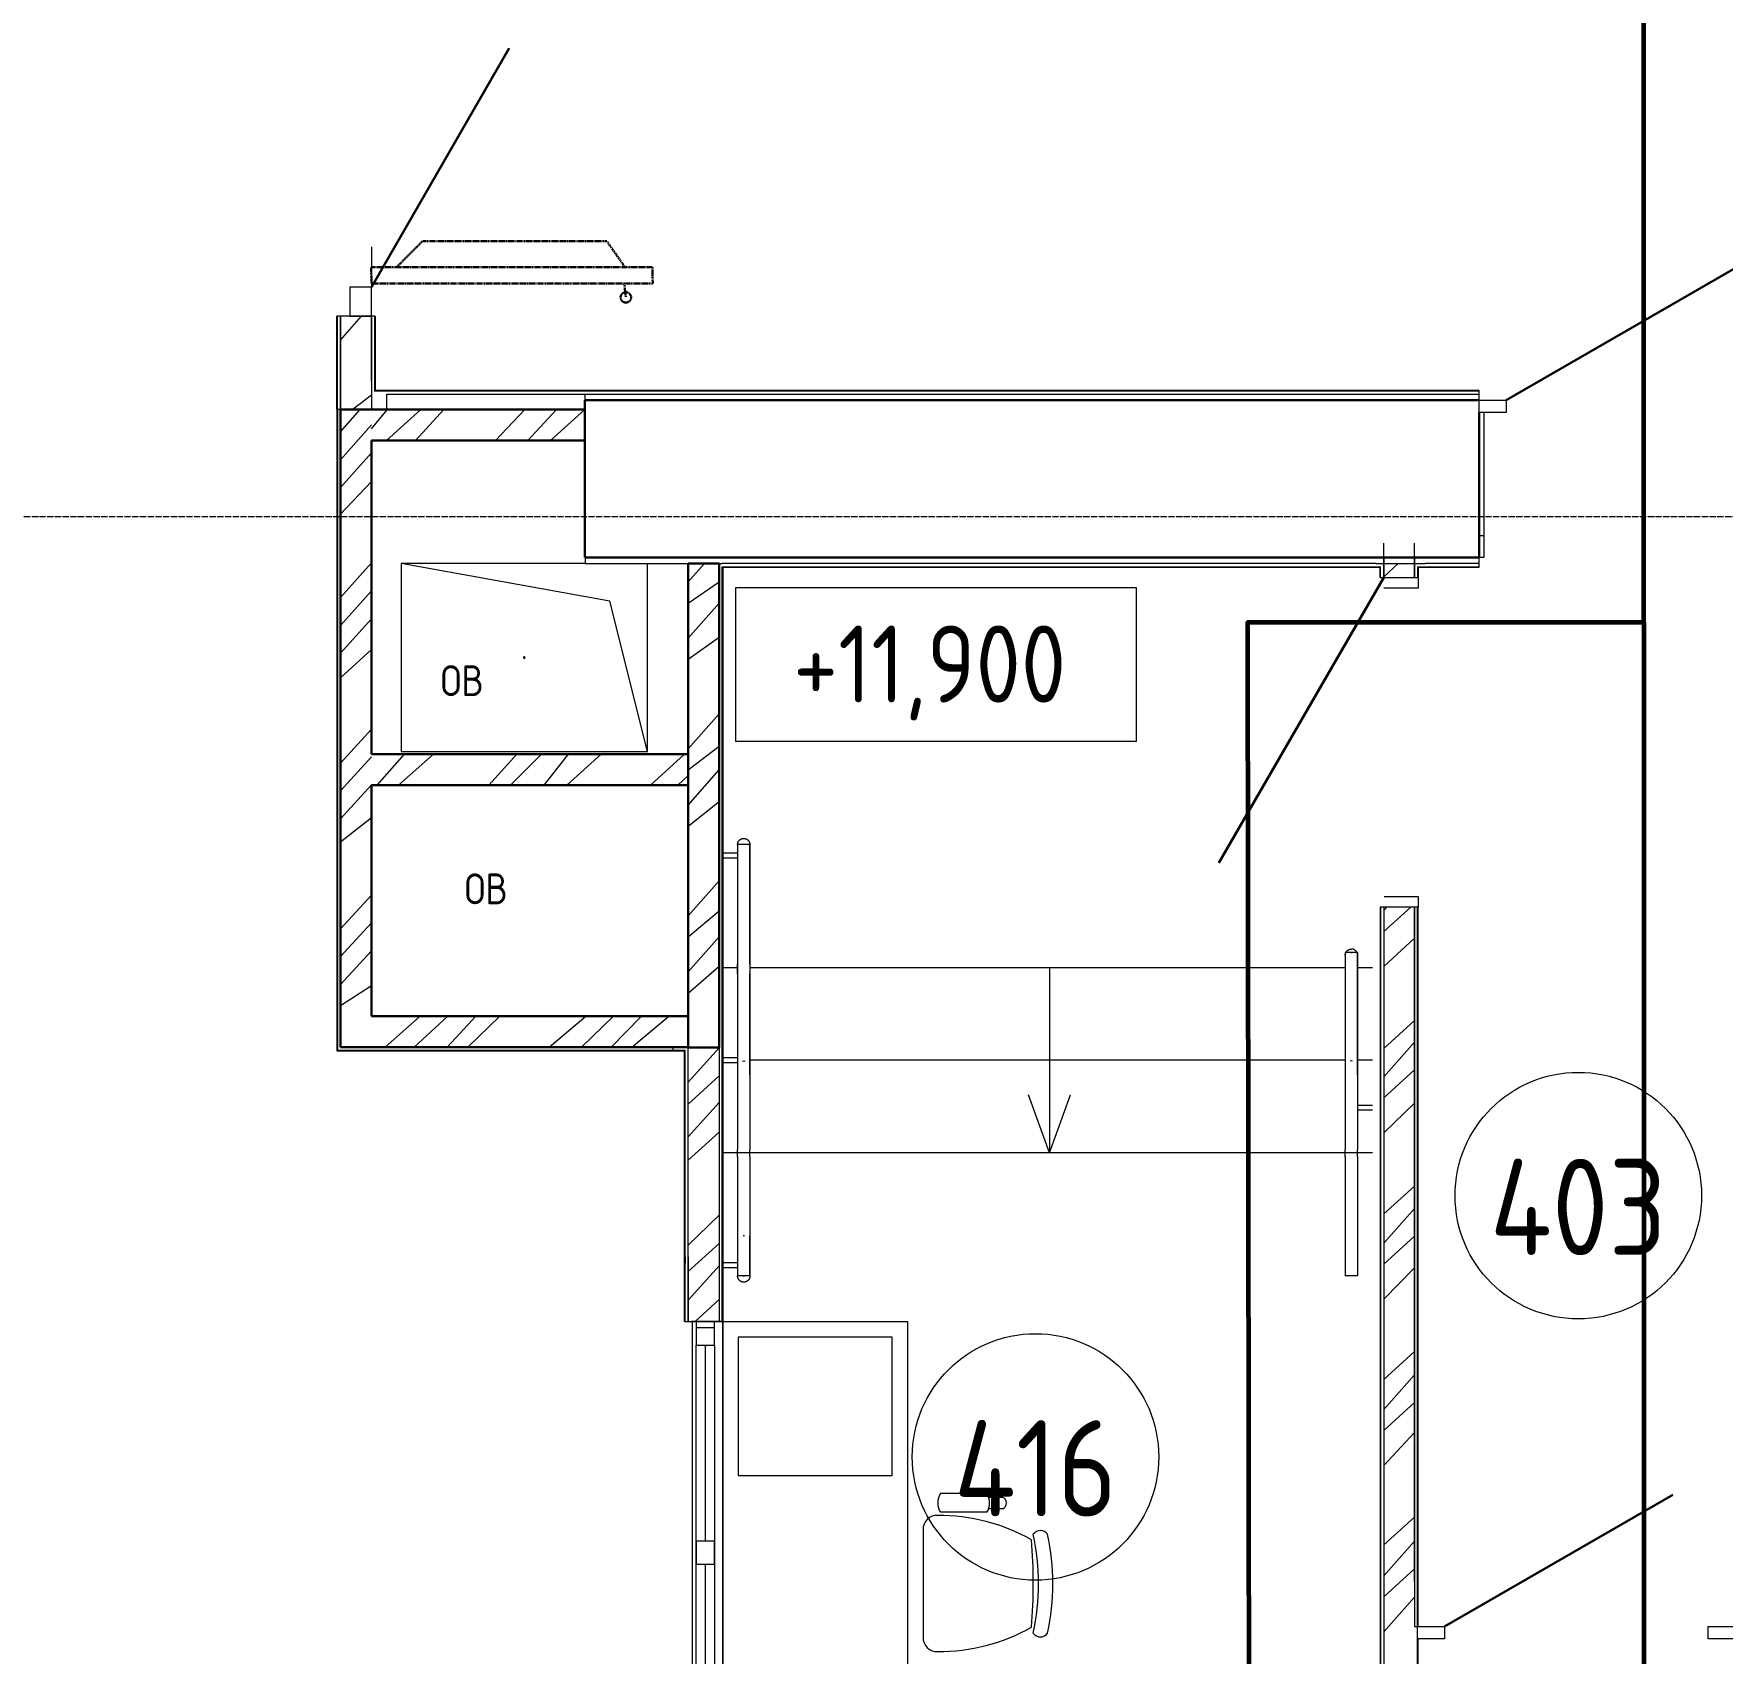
# Model space of a CAD drawing. Header units: millimetres. Extents: x -32 to 417638015, y -35 to 175284279.
# Drawn here: x 417421581 to 417427062, y 175236392 to 175241647 of the extents above; entities that cross this region are included whole.
import ezdxf

# ---------------------------------------------------------------- set-up
doc = ezdxf.new("R2010")
doc.units = ezdxf.units.MM
doc.linetypes.add('ADSK_Линия сетки', pattern=[25, 20, -2.5, 0, -2.5])
doc.linetypes.add('ADSK_Штриховая_ш3 п1_5', pattern=[4.5, 3, -1.5])
for name, color, linetype, lineweight in [('_ Окна', 7, 'Continuous', 9), ('_ЭМ_гофра', 5, 'Continuous', 60), ('Аннотация', 7, 'Continuous', 18), ('Двери', 7, 'Continuous', 9), ('Обобщенные модели', 7, 'Continuous', 18), ('Ограждение', 7, 'Continuous', 9), ('Окна', 7, 'Continuous', 9), ('Оси', 253, 'Continuous', 9), ('Отметки', 7, 'Continuous', 9), ('Перекрытие', 7, 'Continuous', 18), ('Стены наружные', 7, 'Continuous', 18), ('Стены несущие', 7, 'Continuous', 30), ('Стены отделка', 7, 'Continuous', 30), ('Стены штриховка', 7, 'Continuous', 9), ('ТХ', 5, 'Continuous', 0), ('ТХ_Задание ЭОМ_СС', 6, 'Continuous', 0), ('Узлы', 7, 'Continuous', 18), ('ШТРИХОВКА', 252, 'Continuous', 15)]:
    doc.layers.add(name, color=color, linetype=linetype, lineweight=lineweight)
doc.layers.add('Линии', color=7, linetype='Continuous', lineweight=9, true_color=0x00a600)
doc.styles.add('GOST Common', font='GOST_Common.ttf', dxfattribs={"width": 0.9, "height": 349.9999999999996})
doc.styles.add('GOST Common_1', font='GOST_Common.ttf', dxfattribs={"width": 0.9, "height": 250})
doc.styles.add('GOST Common_4', font='GOST_Common.ttf', dxfattribs={"width": 0.9, "height": 199.9999999999999})
pattern_1 = [(45, (591.9394108331762, 243.9018102923292), (-269.4076836320746, 269.4076836320746), []), (45, (681.7420108331135, 243.9018102923292), (-269.4076836320746, 269.4076836320746), []), (45, (771.5446108331671, 243.9018102923292), (-269.4076836320746, 269.4076836320746), []), (45, (861.3474108331138, 243.9018102923292), (-269.4076836320746, 269.4076836320746), [])]

# ---------------------------------------------------------------- blocks, each defined once
blk = doc.blocks.new('_ЭМ_ТХ2_4 Этаж')
at = {"color": 8, "linetype": 'Continuous'}
for p, q in [((40422.37884325276, 5214.842688181423), (40271.19791983788, 5214.843025111579)), ((40422.37870902728, 5154.615493522477), (40271.19778561217, 5154.615830452633)), ((40473.71114328641, 5166.079480753964), (40427.99832846851, 5166.084229612941)), ((40473.78534452451, 5202.82548126507), (40428.17429852926, 5202.80467150289)), ((40214.93503715352, 5098.317783449995), (40214.93425676945, 4748.158486204906))]:
    blk.add_line(p, q, dxfattribs=at)
for centre, radius, start, end in [((40321.21772170507, 5184.728154559838), 58.38482941624959, 148.9509723046046, 211.0487723123882), ((40372.35890715475, 5184.728040583883), 58.38480618133872, 328.9509823089284, 31.04877231238816), ((40465.19210664809, 5184.437397390589), 20.23648610886494, 294.895452310058, 65.33537231185224), ((40260.34696130053, 5098.912495784913), 45.41608186922892, 87.8134723070746, 180.7478723090623), ((40263.40384879286, 4519.831300061938), 624.4633710530684, 60.9067723080416, 90.12147231066436), ((38810.93071880189, 4922.52795231498), 1761.918570076576, 355.3938223140478, 4.654622310899385), ((39842.76492356716, 4922.525652712429), 747.5137961953538, 347.6019923051033, 12.39777231397826), ((40596.08172705302, 5067.170545193119), 28.12327221800075, 34.29147231009859, 145.7082723052147), ((39889.23473156776, 4922.525549147438), 747.5137961953548, 347.6019923051033, 12.39777231397826), ((40263.40866741833, 5326.635459578349), 624.4533800444574, 269.8779723083249, 299.105892302794), ((40260.34594592125, 4747.565894945918), 45.4158030504315, 179.2518723108096, 272.1866373025563), ((40596.08108231865, 4777.87740246694), 28.12280751992464, 214.2900723028977, 325.7096423144107)]:
    blk.add_arc(centre, radius, start, end, dxfattribs=at)
at = {"layer": 'ТХ', "color": 8}
for points in [[(39564.93464696157, 4573.23813482745), (39564.93464696157, 5773.23813482745), (40164.93464696157, 5773.23813482745), (40164.93464696157, 4573.23813482745)], [(40114.93464696157, 5273.23813482745), (40114.93464696157, 5723.23813482745), (39614.93464696157, 5723.23813482745), (39614.93464696157, 5273.23813482745)]]:
    blk.add_lwpolyline(points, close=True, dxfattribs=at)
blk = doc.blocks.new('План 4 этажа')
at = {"layer": 'Стены штриховка'}
h = blk.add_hatch(dxfattribs=at)
h.set_pattern_fill('ANSI34', color=8, scale=20)
h.set_pattern_definition([(45, (566.9394108321285, 243.9018102923292), (-269.4076836320746, 269.4076836320746), []), (45, (656.7420108321821, 243.9018102923292), (-269.4076836320746, 269.4076836320746), []), (45, (746.5446108321194, 243.9018102923292), (-269.4076836320746, 269.4076836320746), []), (45, (836.3474108321825, 243.9018102923292), (-269.4076836320746, 269.4076836320746), [])])
h.paths.add_polyline_path([(32515.84388889302, 8974.651651710388), (32515.84388889302, 9274.651651710388), (32415.84388889302, 9274.651651710388), (32415.84388889302, 8974.651651710388), (32490.84388889314, 8974.651651710388)])
at = {"layer": 'Стены штриховка', "lineweight": 9}
h = blk.add_hatch(dxfattribs=at)
h.set_pattern_fill('ANSI34', color=8, scale=20)
h.set_pattern_definition(pattern_1)
h.paths.add_polyline_path([(32415.84388889407, 7003.163675464224), (32515.84388889407, 7003.163675464224), (32515.84388889407, 8972.139945119445), (32415.84388889407, 8971.544138378056), (32415.84388889407, 7007.513415393303)])
h = blk.add_hatch(dxfattribs=at)
h.set_pattern_fill('ANSI34', color=8, scale=20)
h.set_pattern_definition(pattern_1)
h.paths.add_polyline_path([(32515.84388889407, 8872.139945119445), (33208.69537973148, 8872.139945119445), (33208.69537973148, 8972.139945119445), (32515.84388889407, 8971.544138378056), (32515.84388889407, 8955.447819094523)])
h = blk.add_hatch(dxfattribs=at)
h.set_pattern_fill('ANSI34', color=8, scale=20)
h.set_pattern_definition(pattern_1)
h.paths.add_polyline_path([(33644.43941083318, 6902.139945119387), (33644.43941083318, 8472.139945119445), (33544.43941083318, 8472.139945119445), (33544.43941083318, 6902.139945119387), (33619.43941083318, 6902.139945119387)])
at = {"layer": 'Стены штриховка'}
h = blk.add_hatch(dxfattribs=at)
h.set_pattern_fill('ANSI34', color=8, scale=20)
h.set_pattern_definition(pattern_1)
h.paths.add_polyline_path([(35901.93941083318, 2642.133406092762), (35901.93941083318, 7357.139945119387), (35801.93941083318, 7357.139945119387), (35801.93941083318, 2642.13340609282)])
h.paths.add_polyline_path([(35801.93941083318, 8427.139945119387), (35901.93941083318, 8427.139945119387), (35901.93941083318, 8472.139945119445), (35801.93941083318, 8472.139945119445), (35801.93941083318, 8462.139945119387)])
at = {"layer": 'Стены штриховка', "lineweight": 9}
h = blk.add_hatch(dxfattribs=at)
h.set_pattern_fill('ANSI34', color=8, scale=20)
h.set_pattern_definition(pattern_1)
h.paths.add_polyline_path([(33411.93941083318, 7753.163675464224), (33544.43941083318, 7753.163675464224), (33544.43941083318, 7853.163675464224), (32515.84388889407, 7853.163675464282), (32515.84388889407, 7753.163675464224), (32997.88409395539, 7753.163675464224)])
h = blk.add_hatch(dxfattribs=at)
h.set_pattern_fill('ANSI34', color=8, scale=20)
h.set_pattern_definition(pattern_1)
h.paths.add_polyline_path([(33544.43941083318, 6903.163675464224), (33544.43941083318, 7003.163675464224), (32415.84388889407, 7003.163675464224), (32415.84388889407, 6903.163675464224), (33512.12200750748, 6903.163675464224)])
at = {"layer": 'Стены штриховка'}
h = blk.add_hatch(dxfattribs=at)
h.set_pattern_fill('ANSI34', color=8, scale=20)
h.set_pattern_definition(pattern_1)
h.paths.add_polyline_path([(33644.43941083318, 4512.139945119387), (33544.43941083318, 4512.139945119387), (33544.43941083318, 2642.13340609282), (33644.43941083318, 2642.13340609282)])
h.paths.add_polyline_path([(33644.43941083318, 6902.139945119387), (33544.43941083318, 6902.139945119387), (33544.43941083318, 6012.139945119387), (33644.43941083318, 6012.139945119387)])
at = {"layer": '_ Окна', "color": 8, "lineweight": 18}
for p, q in [((33629.89695265175, 6012.139945119387), (33569.89695265175, 6012.139945119387)), ((33569.89695265175, 6012.139945119387), (33569.89695265175, 5936.139945119387)), ((33629.89695265175, 5936.139945119387), (33629.89695265175, 6012.139945119387)), ((33569.89695265175, 5936.139945119387), (33629.89695265175, 5936.139945119387)), ((33569.89695265175, 5300.139945119387), (33629.89695265175, 5300.139945119387)), ((33569.89695265175, 5224.139945119387), (33569.89695265175, 5300.139945119387)), ((33629.89695265175, 5300.139945119387), (33629.89695265175, 5224.139945119387)), ((33629.89695265175, 5224.139945119387), (33569.89695265175, 5224.139945119387))]:
    blk.add_line(p, q, dxfattribs=at)
at = {"layer": '_ Окна', "color": 8}
for p, q in [((33629.89695265175, 5992.139945119387), (33569.89695265175, 5992.139945119387)), ((33599.89695265176, 5300.139945119387), (33599.89695265176, 5936.139945119387)), ((33599.89695265175, 4588.139945119387), (33599.89695265176, 5224.139945119387))]:
    blk.add_line(p, q, dxfattribs=at)
at = {"layer": 'Аннотация', "color": 8, "lineweight": 20}
for p, q in [((33698.75393730705, 7894.481781051611), (33698.75393730705, 8394.48178105161)), ((33698.75393730705, 8394.48178105161), (34998.75393730705, 8394.48178105161)), ((34998.75393730705, 8394.48178105161), (34998.75393730705, 7894.481781051611)), ((34998.75393730705, 7894.481781051611), (33698.75393730705, 7894.481781051611)), ((34716.68941083318, 6560.139945119387), (34648.28538216802, 6748.078469276603)), ((34716.68941083318, 6560.139945119387), (34785.09343949822, 6748.078469276603))]:
    blk.add_line(p, q, dxfattribs=at)
at = {"layer": 'Двери', "color": 8, "lineweight": 30}
for p, q in [((32515.84388889302, 9369.651651710388), (32963.34388889302, 10144.74438809749)), ((36198.93941083318, 9002.139945119387), (36940.25715647267, 9430.139945119387)), ((35801.93941083326, 8427.139945119387), (35266.93941083326, 7500.49276307004)), ((35998.93941083318, 5022.139945119445), (36740.25715647267, 5450.139945119445))]:
    blk.add_line(p, q, dxfattribs=at)
at = {"layer": 'Двери', "color": 8}
for p, q in [((32515.84388889302, 9369.651651710388), (32445.84388889302, 9369.651651710388)), ((32445.84388889302, 9369.651651710388), (32445.84388889302, 9274.651651710388)), ((32515.84388889302, 9274.651651710388), (32515.84388889302, 9369.651651710388)), ((32445.84388889302, 9274.651651710388), (32515.84388889302, 9274.651651710388)), ((36111.93941083318, 9002.139945119387), (36198.93941083318, 9002.139945119387)), ((36111.93941083318, 8962.139945119387), (36111.93941083318, 9002.139945119387)), ((36198.93941083318, 9002.139945119387), (36198.93941083318, 8962.139945119387)), ((36198.93941083318, 8962.139945119387), (36111.93941083318, 8962.139945119387)), ((35911.93941083318, 5022.139945119445), (35998.93941083318, 5022.139945119445)), ((35911.93941083318, 4982.139945119445), (35911.93941083318, 5022.139945119445)), ((35998.93941083318, 5022.139945119445), (35998.93941083318, 4982.139945119445)), ((36854.93941083319, 5022.139945119445), (36941.93941083318, 5022.139945119445)), ((36854.93941083318, 4982.139945119445), (36854.93941083319, 5022.139945119445)), ((35998.93941083318, 4982.139945119445), (35911.93941083318, 4982.139945119445)), ((36941.93941083318, 4982.139945119445), (36854.93941083318, 4982.139945119445))]:
    blk.add_line(p, q, dxfattribs=at)
at = {"layer": 'Линии', "color": 8, "linetype": 'ADSK_Штриховая_ш3 п1_5', "lineweight": 30}
for p, q in [((32681.86654971668, 9518.68984517752), (32596.86654971668, 9433.68984517752)), ((33279.7641133978, 9518.68984517752), (32681.86654971668, 9518.68984517752)), ((33339.28175414563, 9433.68984517752), (33279.7641133978, 9518.68984517752)), ((32515.84388889302, 9380.68984517752), (32515.11806152889, 9433.68984517752)), ((32515.11806152889, 9433.68984517752), (33428.20367366949, 9433.68984517752)), ((33428.20367366949, 9433.68984517752), (33428.92950103362, 9380.68984517752)), ((33428.92950103362, 9380.68984517752), (32515.84388889302, 9380.68984517752)), ((33336.49775259278, 9380.68984517752), (33341.64590677375, 9335.985298333515))]:
    blk.add_line(p, q, dxfattribs=at)
blk.add_circle((33341.64590677375, 9335.985298333515), 16.99999999999968, dxfattribs=at)
at = {"layer": 'Линии', "color": 8}
for centre in [(36433.50247015181, 6421.041662549542), (34671.45451390027, 5572.973728531797)]:
    blk.add_circle(centre, 400, dxfattribs=at)
at = {"layer": 'Обобщенные модели', "color": 8}
for p, q in [((32611.93941083318, 8472.139945119387), (32611.93941083318, 7862.139945119387)), ((33209.31288378555, 8472.139945119387), (32611.93941083318, 8472.139945119387)), ((33289.93941083318, 8350.139945119387), (32611.93941083318, 8472.139945119387)), ((32611.93941083318, 8472.139945119387), (32611.93941083318, 7862.139945119387)), ((33209.31288378555, 8472.139945119387), (32611.93941083318, 8472.139945119387)), ((33411.93941083318, 7862.139945119387), (33411.93941083318, 8472.139945119387)), ((33411.93941083318, 7862.139945119387), (33411.93941083318, 8472.139945119387)), ((33411.93941083318, 7862.139945119387), (33289.93941083318, 8350.139945119387)), ((32611.93941083318, 7862.139945119387), (33411.93941083318, 7862.139945119387)), ((32611.93941083318, 7862.139945119387), (33411.93941083318, 7862.139945119387))]:
    blk.add_line(p, q, dxfattribs=at)
for radius, start, end in [(2.500000000000003, 0, 180), (2.499999999999998, 59.99999999993758, 180), (2.500000000000002, 180, 0), (2.499999999999999, 180, 285.0000000002767), (2.500000000000002, 14.99999999925556, 30.00000000006242)]:
    blk.add_arc((33011.93941083318, 8167.139945119387), radius, start, end, dxfattribs=at)
at = {"layer": 'Ограждение', "color": 8}
for p, q in [((33704.43941083321, 7532.654165794374), (33656.43941083321, 7532.654165794374)), ((33656.43941083321, 7517.654165794374), (33704.43941083321, 7517.654165794374)), ((33704.43941083323, 7560.139945119445), (33704.43941083323, 7171.943343994441)), ((33744.43941083321, 7560.139945119387), (33704.43941083321, 7560.139945119387)), ((33704.43941083321, 7560.139945119387), (33704.43941083321, 7171.943343994382)), ((33726.77590873733, 7560.139945119387), (33722.10291292907, 7560.139945119387)), ((33744.43941083325, 7171.943343994441), (33744.43941083325, 7560.139945119445)), ((33744.43941083321, 7560.139945119387), (33744.43941083321, 7171.943343994382)), ((35676.93941083323, 7210.139945119445), (35676.93941083323, 6813.418585569423)), ((35716.93941083321, 7210.139945119387), (35676.93941083321, 7210.139945119387)), ((35676.93941083321, 7210.139945119387), (35676.93941083321, 6570.697226019402)), ((35716.93941083323, 6813.418585569423), (35716.93941083323, 7210.139945119445)), ((35716.93941083321, 7210.139945119387), (35716.93941083321, 6570.697226019402)), ((33704.43941083321, 7171.943343994382), (33704.43941083321, 7149.58266421943)), ((33704.43941083321, 7149.58266421943), (33704.43941083321, 6570.697226019402)), ((33704.43941083323, 7140.638392309425), (33704.43941083323, 6813.418585569423)), ((33744.43941083321, 7171.943343994382), (33744.43941083321, 7149.58266421943)), ((33744.43941083321, 7149.58266421943), (33744.43941083321, 6570.697226019402)), ((33744.43941083325, 6813.418585569423), (33744.43941083325, 7140.638392309425)), ((33704.43941083321, 6867.639945119445), (33656.43941083321, 6867.639945119445)), ((33656.43941083321, 6852.639945119445), (33704.43941083321, 6852.639945119445)), ((35764.93941083315, 6713.944312106119), (35716.93941083315, 6713.944312106119)), ((35716.93941083315, 6698.944312106119), (35764.93941083315, 6698.944312106119)), ((33704.43941083321, 6548.336546244449), (33704.43941083321, 6570.697226019402)), ((33704.43941083321, 6548.336546244449), (33704.43941083321, 6160.139945119387)), ((33744.43941083321, 6548.336546244449), (33744.43941083321, 6570.697226019402)), ((33744.43941083321, 6548.336546244449), (33744.43941083321, 6160.139945119387)), ((35676.93941083321, 6548.336546244449), (35676.93941083321, 6570.697226019402)), ((35676.93941083321, 6548.336546244449), (35676.93941083321, 6160.139945119387)), ((35716.93941083321, 6548.336546244449), (35716.93941083321, 6570.697226019402)), ((35716.93941083321, 6548.336546244449), (35716.93941083321, 6160.139945119387)), ((33704.43941083323, 6290.264485394466), (33704.43941083323, 6160.139945119445)), ((33726.77590873734, 6290.264485394466), (33722.10291292905, 6290.264485394466)), ((33744.43941083325, 6160.139945119445), (33744.43941083325, 6290.264485394466)), ((33704.43941083321, 6202.625724444457), (33656.43941083321, 6202.625724444457)), ((33656.43941083321, 6187.625724444457), (33704.43941083321, 6187.625724444457)), ((33744.43941083321, 6160.139945119387), (33704.43941083321, 6160.139945119387)), ((33722.10291292905, 6160.139945119387), (33726.77590873734, 6160.139945119387)), ((35716.93941083321, 6160.139945119387), (35676.93941083321, 6160.139945119387))]:
    blk.add_line(p, q, dxfattribs=at)
at = {"layer": 'Ограждение', "color": 8, "flags": 128}
for points in [[(33704.43941083321, 7560.139945119445), (33704.4554087, 7560.939731803141), (33704.50337670717, 7561.738238998805), (33704.58323811615, 7562.534189265221), (33704.69486516571, 7563.326309251715), (33704.83807927641, 7564.113331735309), (33705.01265133618, 7564.893997647974), (33705.21830206701, 7565.667058090679), (33705.45470247157, 7566.431276331772), (33705.72147435966, 7567.185429784935), (33706.01819095315, 7567.928311965603), (33706.34437756882, 7568.658734420722), (33706.69951237764, 7569.375528630277), (33707.08302723966, 7570.077547876281), (33707.49430861295, 7570.763669077831), (33707.93269853502, 7571.432794587337), (33708.39749567554, 7572.083853946649), (33708.8879564582, 7572.715805599815), (33709.4032962504, 7573.327638558869), (33709.94269061839, 7573.918374021654), (33710.50527664629, 7574.487066937436), (33711.09015431639, 7575.032807518844), (33711.69638794925, 7575.554722697416), (33712.32300770035, 7576.051977520168), (33712.96901111177, 7576.523776485468), (33713.63336471586, 7576.969364815566), (33714.31500568856, 7577.388029664289), (33715.01284354975, 7577.779101257096), (33715.72576190768, 7578.141953962971), (33716.45262024509, 7578.476007294841), (33717.19225574368, 7578.780726838741), (33717.94348514444, 7579.05562510842), (33718.70510664058, 7579.30026232521), (33719.47590180018, 7579.514247121813), (33720.25463751539, 7579.697237168148), (33721.04006797521, 7579.848939719202), (33721.83093665846, 7579.969112083258), (33722.62597834393, 7580.057562010188), (33723.42392113456, 7580.114147998916), (33724.22348849206, 7580.138779524015), (33724.43941083322, 7580.139945119445)], [(33724.43941083322, 7580.139945119445), (33725.23919751694, 7580.123947252636), (33726.03770471259, 7580.075979245477), (33726.833654979, 7579.996117836505), (33727.62577496551, 7579.884490786935), (33728.41279744911, 7579.741276676243), (33729.19346336176, 7579.566704616474), (33729.9665238045, 7579.361053885659), (33730.73074204553, 7579.124653481063), (33731.48489549872, 7578.857881592994), (33732.22777767939, 7578.561164999497), (33732.95820013454, 7578.234978383814), (33733.67499434404, 7577.879843575007), (33734.3770135901, 7577.496328712965), (33735.06313479164, 7577.085047339671), (33735.73226030111, 7576.646657417645), (33736.38331966047, 7576.181860277138), (33737.01527131358, 7575.691399494419), (33737.62710427264, 7575.176059702237), (33738.21783973543, 7574.636665334227), (33738.78653265123, 7574.074079306389), (33739.33227323263, 7573.489201636228), (33739.85418841121, 7572.882968003396), (33740.35144323394, 7572.256348252296), (33740.82324219923, 7571.610344840854), (33741.26883052937, 7570.945991236775), (33741.68749537808, 7570.2643502641), (33742.07856697091, 7569.566512402904), (33742.44141967675, 7568.85359404498), (33742.77547300866, 7568.12673570757), (33743.08019255256, 7567.387100208958), (33743.35509082221, 7566.635870808212), (33743.599728039, 7565.874249312037), (33743.81371283557, 7565.103454152471), (33743.99670288192, 7564.324718437274), (33744.14840543299, 7563.539287977444), (33744.26857779705, 7562.748419294192), (33744.35702772398, 7561.953377608734), (33744.41361371274, 7561.155434818065), (33744.43824523782, 7560.355867460603), (33744.43941083323, 7560.139945119445)], [(35676.93941083323, 7201.19567320944), (35677.01901840646, 7202.978358140332), (35677.25323699234, 7204.724775008159), (35677.62900121033, 7206.402215266833), (35678.12679682404, 7207.984307397623), (35678.7233624371, 7209.452523748798), (35679.39441255113, 7210.796352106321), (35680.11686584361, 7212.012418564293), (35680.87033082548, 7213.10300992697), (35681.63784828156, 7214.074422507256), (35682.40604121672, 7214.935439131397), (35683.1648733804, 7215.696091064136), (35683.90719979414, 7216.366746850777), (35684.62824526077, 7216.957500585937), (35685.32509631355, 7217.477801394591), (35685.99625134989, 7217.936260430957), (35686.64124595946, 7218.340579165204), (35687.26035401867, 7218.697554799146), (35687.85435681064, 7219.013130755513), (35688.4243692436, 7219.292470349465), (35688.97171193067, 7219.540039488988), (35689.49781898413, 7219.75968976703), (35690.00417299275, 7219.954737047898), (35690.49226032285, 7220.12803308072), (35690.96354139227, 7220.282029184978), (35691.4194318325, 7220.418831946503), (35691.86129147161, 7220.540251358063), (35692.29041886239, 7220.647842077073), (35692.70804968763, 7220.742938564334), (35693.11535782905, 7220.826684864995), (35693.51345822844, 7220.900059745181), (35693.90341091933, 7220.96389782679), (35694.28622579286, 7221.018907283142), (35694.66286779617, 7221.065684578323), (35695.03426235917, 7221.104726659833), (35695.40130091699, 7221.136440945033), (35695.76484644559, 7221.161153381458), (35696.12573896488, 7221.179114807164), (35696.48480098948, 7221.190505789127), (35696.84284292435, 7221.195440074021), (35696.93941083323, 7221.19567320944)], [(35694.85171076648, 7210.139945119387), (35696.93941083321, 7210.139945119387), (35699.02711089991, 7210.139945119387)], [(35716.93941083323, 7201.19567320944), (35716.85980326001, 7202.978358140332), (35716.62558467413, 7204.724775008159), (35716.24982045614, 7206.402215266833), (35715.75202484244, 7207.984307397623), (35715.15545922938, 7209.452523748798), (35714.48440911534, 7210.796352106321), (35713.76195582288, 7212.012418564293), (35713.00849084099, 7213.10300992697), (35712.24097338492, 7214.074422507256), (35711.47278044975, 7214.935439131397), (35710.71394828608, 7215.696091064136), (35709.97162187236, 7216.366746850777), (35709.2505764057, 7216.957500585937), (35708.55372535292, 7217.477801394591), (35707.88257031661, 7217.936260430957), (35707.23757570703, 7218.340579165204), (35706.6184676478, 7218.697554799146), (35706.02446485584, 7219.013130755513), (35705.45445242288, 7219.292470349465), (35704.9071097358, 7219.540039488988), (35704.38100268235, 7219.75968976703), (35703.87464867372, 7219.954737047898), (35703.38656134362, 7220.12803308072), (35702.91528027422, 7220.282029184978), (35702.45938983398, 7220.418831946503), (35702.01753019489, 7220.540251358063), (35701.58840280407, 7220.647842077073), (35701.17077197884, 7220.742938564334), (35700.76346383743, 7220.826684864995), (35700.36536343803, 7220.900059745181), (35699.97541074714, 7220.96389782679), (35699.5925958736, 7221.018907283142), (35699.21595387031, 7221.065684578323), (35698.84455930731, 7221.104726659833), (35698.4775207495, 7221.136440945033), (35698.1139752209, 7221.161153381458), (35697.75308270159, 7221.179114807164), (35697.39402067701, 7221.190505789127), (35697.03597874212, 7221.195440074021), (35696.93941083323, 7221.19567320944)], [(33704.43941083323, 7140.638392309425), (33704.43941083323, 7143.167161280988), (33704.43941083323, 7145.741966006346), (33704.43941083323, 7148.35868734715), (33704.43941083323, 7151.013139107439), (33704.43941083323, 7153.701074730663), (33704.43941083323, 7156.418194093276), (33704.43941083323, 7159.160150383832), (33704.43941083323, 7161.922557057231), (33704.43941083323, 7164.700994852115), (33704.43941083323, 7167.491018860659), (33704.43941083323, 7170.28816563962), (33704.43941083323, 7171.943343994441)], [(33744.43941083325, 7171.943343994441), (33744.43941083325, 7169.144090601359), (33744.43941083325, 7166.349315416592), (33744.43941083325, 7163.563489484193), (33744.43941083325, 7160.791069531406), (33744.43941083325, 7158.036490838742), (33744.43941083325, 7155.304160144529), (33744.43941083325, 7152.598448594916), (33744.43941083325, 7149.923684751266), (33744.43941083325, 7147.284147665137), (33744.43941083325, 7144.684060032829), (33744.43941083325, 7142.127581439796), (33744.43941083325, 7140.638392309425)], [(33720.53760439288, 6857.280636735668), (33724.43941083321, 6858.139945119387), (33728.34121727353, 6857.280636735668)], [(35700.8412172735, 6857.280636735668), (35696.93941083318, 6858.139945119387), (35693.03760439286, 6857.280636735668)], [(33724.43941083322, 6140.139945119387), (33723.63962414948, 6140.155942986195), (33722.84111695383, 6140.203910993354), (33722.04516668744, 6140.283772402327), (33721.25304670093, 6140.395399451896), (33720.46602421733, 6140.538613562589), (33719.68535830468, 6140.713185622357), (33718.91229786194, 6140.918836353172), (33718.14807962091, 6141.155236757768), (33717.39392616772, 6141.422008645837), (33716.65104398705, 6141.718725239334), (33715.9206215319, 6142.044911855017), (33715.2038273224, 6142.400046663824), (33714.50180807634, 6142.783561525866), (33713.81568687479, 6143.19484289916), (33713.14656136533, 6143.633232821187), (33712.49550200597, 6144.098029961751), (33711.86355035283, 6144.588490744412), (33711.2517173938, 6145.103830536595), (33710.66098193101, 6145.643224904605), (33710.09228901521, 6146.205810932501), (33709.54654843381, 6146.790688602603), (33709.02463325523, 6147.396922235435), (33708.52737843248, 6148.023541986535), (33708.05557946721, 6148.669545397977), (33707.60999113705, 6149.333899002057), (33707.19132628835, 6150.015539974731), (33706.80025469552, 6150.713377835928), (33706.43740198968, 6151.426296193851), (33706.10334865778, 6152.153154531261), (33705.79862911388, 6152.892790029873), (33705.52373084423, 6153.64401943062), (33705.27909362744, 6154.405640926794), (33705.06510883084, 6155.17643608636), (33704.8821187845, 6155.955171801557), (33704.73041623345, 6156.740602261387), (33704.61024386939, 6157.531470944639), (33704.52179394246, 6158.326512630098), (33704.4652079537, 6159.124455420708), (33704.44057642862, 6159.924022778228), (33704.43941083321, 6160.139945119387)], [(33744.43941083323, 6160.139945119387), (33744.42341296644, 6159.340158435691), (33744.37544495927, 6158.541651240026), (33744.29558355029, 6157.74570097361), (33744.18395650072, 6156.953580987116), (33744.04074239003, 6156.166558503523), (33743.86617033026, 6155.385892590857), (33743.66051959942, 6154.612832148152), (33743.42411919485, 6153.848613907117), (33743.15734730678, 6153.094460453896), (33742.86063071327, 6152.351578273228), (33742.5344440976, 6151.621155818109), (33742.1793092888, 6150.904361608613), (33741.79579442678, 6150.202342362551), (33741.38451305349, 6149.516221161), (33740.94612313142, 6148.847095651494), (33740.4813259909, 6148.196036292182), (33739.99086520824, 6147.564084639016), (33739.47552541604, 6146.952251679963), (33738.93613104805, 6146.361516217177), (33738.37354502015, 6145.792823301395), (33737.78866735005, 6145.247082719987), (33737.18243371719, 6144.725167541415), (33736.55581396609, 6144.227912718663), (33735.90981055467, 6143.756113753421), (33735.24545695058, 6143.310525423265), (33734.56381597788, 6142.891860574542), (33733.86597811669, 6142.500788981735), (33733.15305975874, 6142.13793627586), (33732.42620142133, 6141.80388294399), (33731.68656592275, 6141.499163400091), (33730.935336522, 6141.224265130411), (33730.17371502586, 6140.979627913621), (33729.40291986626, 6140.765643117018), (33728.62418415105, 6140.582653070684), (33727.83875369122, 6140.430950519629), (33727.04788500798, 6140.310778155574), (33726.25284332251, 6140.222328228643), (33725.45490053188, 6140.165742239915), (33724.65533317438, 6140.141110714816), (33724.43941083322, 6140.139945119387)]]:
    blk.add_lwpolyline(points, dxfattribs=at)
at = {"layer": 'Окна', "color": 8}
for p, q in [((33569.89695265175, 6012.139945119387), (33569.89695265175, 5936.139945119387)), ((33629.89695265175, 6012.139945119387), (33569.89695265175, 6012.139945119387)), ((33629.89695265175, 5936.139945119387), (33629.89695265175, 6012.139945119387)), ((33569.89695265176, 5300.139945119387), (33569.89695265176, 5936.139945119387)), ((33629.89695265182, 5936.139945119387), (33629.89695265182, 5300.139945119387)), ((33569.89695265175, 5300.139945119387), (33569.89695265175, 5224.139945119387)), ((33629.89695265175, 5224.139945119387), (33629.89695265175, 5300.139945119387)), ((33569.89695265176, 4588.139945119387), (33569.89695265176, 5224.139945119387)), ((33629.89695265182, 5224.139945119387), (33629.89695265182, 4588.139945119387))]:
    blk.add_line(p, q, dxfattribs=at)
at = {"layer": 'Оси', "color": 8, "linetype": 'ADSK_Линия сетки'}
blk.add_line((-10052.17750458437, 8624.489036623097), (56511.79228884453, 8624.489036622923), dxfattribs=at)
at = {"layer": 'Перекрытие', "color": 8}
for p, q in [((32515.84388889302, 9500.117954475922), (32515.84388889302, 9369.651651710388)), ((36126.93941083318, 8962.139945119387), (36126.93941083318, 8492.139945119387)), ((36126.93941083318, 8562.139945119445), (36111.93941083318, 8562.139945119445)), ((36126.93941083318, 8492.139945119387), (36111.93941083318, 8492.139945119387)), ((35913.93941083318, 8392.139945119387), (35802.20853631478, 8392.139945119387)), ((35913.93941083318, 8427.139945119387), (35913.93941083318, 8392.139945119387)), ((35803.21750562021, 7392.139945119387), (35913.93941083306, 7392.139945119387)), ((35913.93941083306, 7392.139945119387), (35913.93941083306, 7357.139945119387)), ((33704.43941083318, 7160.139945119387), (33656.43941083318, 7160.139945119387)), ((35676.93941083318, 7160.139945119387), (33744.43941083318, 7160.139945119387)), ((35765.02386944997, 7160.139945119387), (35716.93941083318, 7160.139945119387)), ((35676.93941083318, 6860.139945119387), (33744.43941083318, 6860.139945119387)), ((35765.15248663304, 6860.139945119387), (35716.93941083318, 6860.139945119387)), ((35764.93941083318, 6560.139945119387), (33656.43941083318, 6560.139945119387))]:
    blk.add_line(p, q, dxfattribs=at)
at = {"layer": 'Стены наружные', "color": 8}
for p, q in [((33557.89695265272, 4512.139945119387), (33557.89695265272, 6012.139945119387)), ((33656.43941083318, 6012.139945119387), (33656.43941083318, 4512.139945119387))]:
    blk.add_line(p, q, dxfattribs=at)
at = {"layer": 'Стены несущие', "color": 8}
for p, q in [((33208.69537973148, 9002.139945119387), (33208.69537973148, 8492.139945119445)), ((36111.93941083318, 9002.139945119387), (33208.69537973148, 9002.139945119387)), ((33208.69537973148, 8972.139945119445), (32415.84388889407, 8972.139945119445)), ((32415.84388889407, 6903.163675464224), (32415.84388889407, 8972.139945119445)), ((36111.93941083318, 8492.139945119387), (36111.93941083318, 8962.139945119387)), ((32515.84388889396, 8872.139945119387), (33208.69537973148, 8872.139945119387)), ((32515.84388889407, 7853.163675464282), (32515.84388889396, 8872.139945119387)), ((36111.93941083318, 8492.139945119387), (33208.69537973148, 8492.139945119445)), ((33644.43941083318, 8472.139945119445), (33544.43941083318, 8472.139945119445)), ((33544.43941083318, 8472.139945119445), (33544.43941083318, 6902.139945119387)), ((33644.43941083318, 8472.139945119445), (33644.43941083318, 6902.139945119387)), ((33544.43941083318, 7853.163675464166), (32515.84388889396, 7853.163675464224)), ((32515.84388889396, 7753.163675464224), (33544.43941083318, 7753.163675464224)), ((32515.84388889396, 7003.163675464224), (32515.84388889396, 7753.163675464224)), ((33544.43941083318, 7003.163675464224), (32515.84388889396, 7003.163675464224)), ((32415.84388889407, 6903.163675464224), (33544.43941083318, 6903.163675464224)), ((33644.43941083318, 6902.139945119387), (33544.43941083318, 6902.139945119387))]:
    blk.add_line(p, q, dxfattribs=at)
at = {"layer": 'Стены отделка', "color": 8, "lineweight": 9}
for p, q in [((32415.84388889302, 9274.651651710388), (32403.84388889302, 9274.651651710388)), ((32527.84388889302, 9274.651651710388), (32403.84388889302, 9274.651651710388)), ((32403.84388889407, 8972.139945119445), (32403.84388889302, 9274.651651710388)), ((32495.84388889396, 9274.651651710388), (32415.84388889407, 9274.651651710388)), ((32415.84388889302, 8972.139945119445), (32415.84388889302, 9274.651651710388)), ((32527.84388889302, 9274.651651710388), (32515.84388889302, 9274.651651710388)), ((32515.84388889302, 9274.651651710388), (32515.84388889302, 8972.139945119445)), ((32527.84388889302, 9274.651651710388), (32527.84388889302, 9034.139945119387)), ((36111.93941083318, 9034.139945119387), (32527.84388889302, 9034.139945119387)), ((32565.84388889407, 8974.651651710388), (32565.84388889407, 9022.139945119387)), ((32565.84388889407, 9022.139945119387), (33208.66732521786, 9022.139945119387)), ((33208.69537973148, 9022.139945119387), (33208.69537973148, 9002.139945119387)), ((36111.93941083318, 9002.139945119387), (36111.93941083318, 9034.139945119387)), ((32415.84388889407, 8972.139945119445), (32403.84388889302, 8972.139945119445)), ((32403.84388889407, 8972.139945119445), (32403.84388889407, 6893.163675464224)), ((32415.84388889407, 8974.651651710388), (32565.84388889407, 8974.651651710388)), ((32415.84388889302, 8972.139945119445), (32415.84388889302, 8974.651651710446)), ((33209.31288378546, 8492.139945119445), (33209.31288378546, 8472.139945119445)), ((33209.31288378546, 8472.139945119445), (33654.43941083318, 8472.139945119445)), ((33656.43941083318, 8460.139945119445), (33656.43941083318, 6012.139945119387)), ((33656.43941083318, 8460.139945119445), (35789.93941083318, 8460.139945119445)), ((35776.93941083318, 8472.139945119387), (35936.93941083318, 8472.139945119387)), ((35789.93941083318, 8427.139945119387), (35789.93941083318, 8460.139945119445)), ((35801.93941083318, 8427.139945119387), (35801.93941083329, 8492.139945119387)), ((35901.93941083318, 8492.139945119328), (35901.93941083318, 8427.139945119387)), ((35913.93941083318, 8460.139945119387), (36111.93941083318, 8460.139945119387)), ((35913.93941083318, 8460.139945119387), (35913.93941083318, 8427.139945119387)), ((36111.93941083318, 8460.139945119387), (36111.93941083318, 8492.139945119387)), ((35789.93941083318, 8427.139945119387), (35913.93941083318, 8427.139945119387)), ((35789.93941083318, 8427.139945119387), (35913.93941083318, 8427.139945119387)), ((35913.93941083306, 7357.139945119387), (35789.93941083306, 7357.139945119387)), ((35913.93941083306, 7357.139945119387), (35789.93941083306, 7357.139945119387)), ((35789.93941083306, 7357.139945119387), (35789.93941083306, 2694.13340609282)), ((35801.93941083306, 7357.139945119387), (35801.93941083306, 5167.139945119387)), ((35901.93941083306, 5167.139945119387), (35901.93941083306, 7357.139945119387)), ((35913.93941083306, 5022.139945119445), (35913.93941083306, 7357.139945119387)), ((32405.84388889407, 6891.163675464224), (33532.43941083318, 6891.163675464224)), ((32415.84388889407, 6903.163675464224), (32415.84388889407, 6903.163675464224)), ((33494.43941083318, 6902.139945119387), (33494.43941083318, 6903.163675464224)), ((33544.43941083318, 6902.139945119387), (33494.43941083318, 6902.139945119387)), ((33494.43941083318, 6902.139945119387), (33494.43941083318, 6893.163675464224)), ((33532.43941083318, 6012.139945119387), (33532.43941083318, 6891.163675464224)), ((33544.43941083318, 6012.139945119387), (33544.43941083318, 6902.139945119387)), ((33644.43941083318, 6902.139945119387), (33644.43941083318, 6012.139945119387)), ((33534.43941083318, 6222.139945119387), (33534.43941083318, 6202.139945119387)), ((33532.43941083318, 6012.139945119387), (33656.43941083318, 6012.139945119387)), ((33656.43941083318, 6012.139945119387), (33554.43941083213, 6012.139945119387)), ((33569.89695265272, 6012.139945119387), (33557.89695265272, 6012.139945119387)), ((35911.93941083318, 5047.139945119445), (35911.93941083318, 5097.139945119387)), ((35911.93941083318, 4847.139945119387), (35911.93941083318, 5007.139945119445)), ((35913.93941083306, 2694.13340609282), (35913.93941083306, 4982.139945119445))]:
    blk.add_line(p, q, dxfattribs=at)
at = {"layer": 'Стены штриховка', "color": 8}
for p, q in [((32405.84388889396, 8972.139945119445), (32405.84388889302, 9274.651651710388)), ((32415.84388889302, 9274.651651710388), (32415.84388889302, 8974.651651710388)), ((32415.84388889302, 9064.651651710388), (32415.84388889302, 9274.651651710388)), ((32515.84388889302, 9274.651651710388), (32515.84388889302, 8974.651651710388)), ((32515.84388889302, 9064.651651710388), (32515.84388889302, 9274.651651710388)), ((32525.84388889279, 9274.651651710388), (32525.84388889279, 9032.139945119387)), ((36111.93941083318, 9032.139945119387), (32525.84388889279, 9032.139945119387)), ((33208.66732521786, 9022.139945119387), (36111.93941083318, 9022.139945119387)), ((32405.84388889396, 8972.139945119445), (32405.84388889407, 6891.163675464224)), ((35801.93941083318, 8427.139945119387), (35801.93941083318, 8538.901810291805)), ((35801.93941083318, 8427.139945119387), (35801.93941083329, 8538.901810291805)), ((35901.93941083318, 8427.139945119387), (35901.93941083318, 8538.901810291805)), ((35901.93941083318, 8427.139945119387), (35901.93941083318, 8538.901810291805)), ((35776.93941083318, 8472.139945119387), (33654.43941083318, 8472.139945119445)), ((33654.43941083318, 6012.139945119387), (33654.43941083318, 8462.139945119445)), ((33654.43941083318, 8462.139945119445), (35791.93941083341, 8462.139945119387)), ((35791.93941083341, 8427.139945119387), (35791.93941083341, 8462.139945119387)), ((35801.93941083318, 8492.139945119387), (35801.93941083318, 8427.139945119445)), ((35901.93941083318, 8492.139945119328), (35901.93941083318, 8427.139945119387)), ((35911.93941083318, 8462.139945119387), (36111.93941083318, 8462.139945119387)), ((35911.93941083318, 8462.139945119387), (35911.93941083318, 8427.139945119387)), ((36111.93941083318, 8472.139945119387), (35936.93941083318, 8472.139945119387)), ((35791.93941083329, 7357.139945119387), (35791.93941083329, 2642.13340609282)), ((35801.93941083318, 7357.139945119328), (35801.93941083318, 2642.13340609282)), ((35801.93941083306, 7357.139945119387), (35801.93941083306, 5192.139945119387)), ((35801.93941083318, 7357.139945119387), (35801.93941083318, 5167.139945119387)), ((35901.93941083318, 7357.139945119387), (35901.93941083318, 5022.139945119387)), ((35901.93941083306, 7357.139945119387), (35901.93941083306, 5192.139945119387)), ((35901.93941083318, 7357.139945119387), (35901.93941083318, 5167.139945119387)), ((35911.93941083329, 5022.139945119387), (35911.93941083306, 7357.139945119387)), ((32403.84388889407, 6893.163675464224), (33534.43941083341, 6893.163675464224)), ((32403.84388889407, 6893.163675464224), (32403.84388889407, 6891.163675464224)), ((32403.84388889407, 6891.163675464224), (32405.84388889407, 6891.163675464224)), ((33534.43941083341, 6012.139945119387), (33534.43941083341, 6893.163675464224)), ((33544.43941083318, 6222.139945119387), (33544.43941083318, 6012.139945119387)), ((33644.43941083318, 6222.139945119387), (33644.43941083318, 6012.139945119387)), ((35901.93941083318, 5022.139945119387), (35911.93941083318, 5022.139945119387)), ((35911.93941083306, 2692.13340609282), (35911.93941083306, 4977.133406092762))]:
    blk.add_line(p, q, dxfattribs=at)
at = {"layer": 'Узлы', "color": 8}
blk.add_line((34716.68941083318, 7160.139945119387), (34716.68941083318, 6560.139945119387), dxfattribs=at)
at = {"layer": 'Аннотация', "color": 8, "lineweight": 9, "line_spacing_factor": 1.022765581104984}
for s, insert, char_height, width, attachment_point, style in [('\\pxt3.6,7.2,10.8,14.4,18,21.6,25.2,28.8,32.4,36,39.6,43.2,46.8,50.4,54,57.6,61.2,64.8,68.4,72,75.6,79.2,82.8,86.4,90,93.6,97.2,100.8,104.4,108,111.6,115.2;{ОВ}', (32740.56570121902, 8142.153996334295), 100, 156.348, 1, 'GOST Common_4'), ('\\pxt3.6,7.2,10.8,14.4,18,21.6,25.2,28.8,32.4,36,39.6,43.2,46.8,50.4,54,57.6,61.2,64.8,68.4,72,75.6,79.2,82.8,86.4,90,93.6,97.2,100.8,104.4,108,111.6,115.2;{ОВ}', (32818.36003106413, 7466.618621802365), 100, 156.348, 1, 'GOST Common_4'), ('403', (36433.50247015181, 6384.09354229091), 312.5000000000001, 520.2111192702771, 5, 'GOST Common'), ('416', (34671.45451390027, 5536.025608273165), 312.5000000000001, 520.2111192702771, 5, 'GOST Common')]:
    blk.add_mtext(s, dxfattribs=dict(at, insert=insert, char_height=char_height, width=width, attachment_point=attachment_point, style=style))
at = {"layer": 'Отметки', "color": 8, "lineweight": 20, "insert": (33884.87865891063, 8271.188857039262), "char_height": 250, "width": 1113.300668151448, "attachment_point": 1, "line_spacing_factor": 1.022761013168346, "style": 'GOST Common_1'}
blk.add_mtext('+11,900', dxfattribs=at)

msp = doc.modelspace()

# ---------------------------------------------------------------- linework, layer by layer
at = {"layer": '_ЭМ_гофра', "linetype": 'ByBlock'}
for points in [[(417425527.2864204, 175235225.541762), (417425521.5271394, 175239737.5749534), (417426807.2162645, 175239737.5749534), (417426807.2162645, 175243409.5324046)], [(417426807.2162645, 175239737.5749534), (417426807.2162645, 175234645.3892597)]]:
    msp.add_lwpolyline(points, dxfattribs=at)

# ---------------------------------------------------------------- block references
at = {"layer": 'ТХ_Задание ЭОМ_СС', "lineweight": 50}
msp.add_blockref('_ЭМ_ТХ2_4 Этаж', (417384252.4643108, 175231694.5649611), dxfattribs=at)
at = {"layer": 'ШТРИХОВКА'}
msp.add_blockref('План 4 этажа', (417390160.9595469, 175231455.6631508), dxfattribs=at)

doc.saveas('drawing.dxf')
